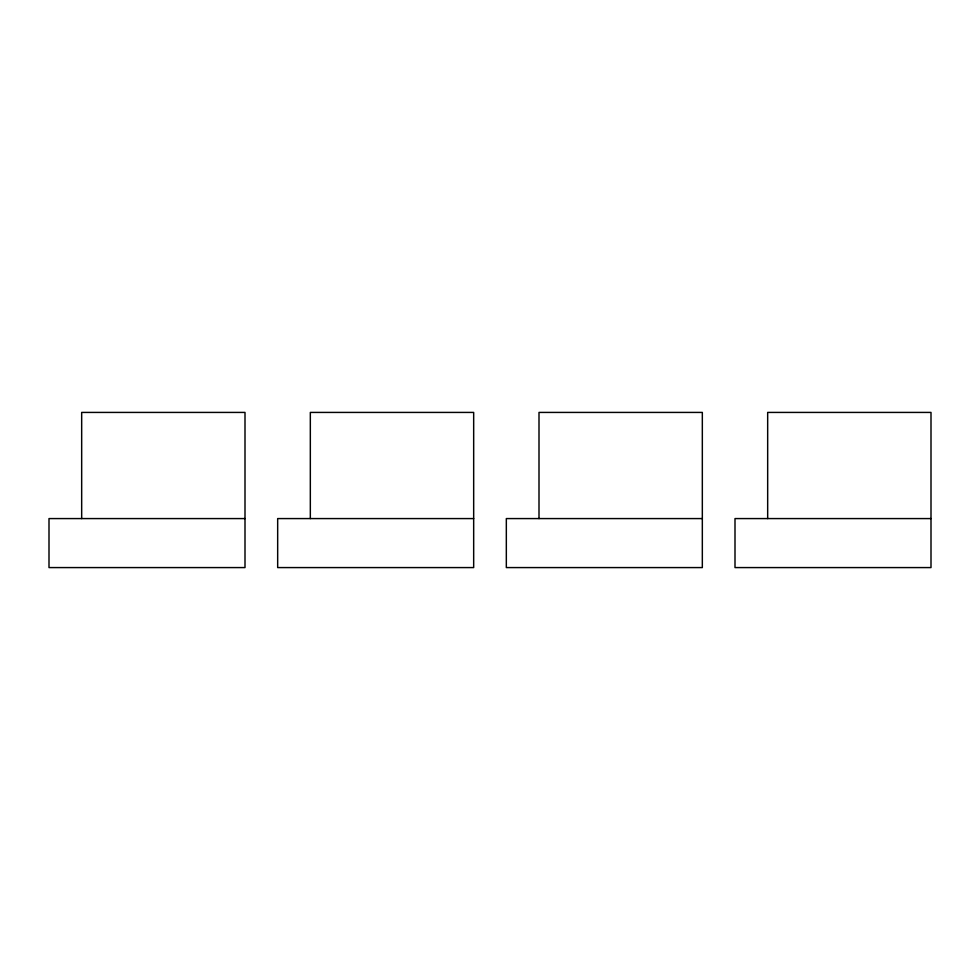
<?xml version="1.0" encoding="UTF-8"?>
<svg xmlns="http://www.w3.org/2000/svg" width="980" height="980" viewBox="0 0 980 980"><rect width="100%" height="100%" fill="white"/><g stroke="black" fill="none" stroke-linecap="round" stroke-linejoin="round"><path stroke-width="1.47" d="M245 518.579L49 518.579L49 567.579L245 567.579L245 412.421L81.671 412.421L81.671 518.579M473.671 518.579L277.671 518.579L277.671 567.579L473.671 567.579L473.671 412.421L310.329 412.421L310.329 518.579M702.329 518.579L506.329 518.579L506.329 567.579L702.329 567.579L702.329 412.421L539 412.421L539 518.579M931 518.579L735 518.579L735 567.579L931 567.579L931 412.421L767.671 412.421L767.671 518.579"/></g></svg>
